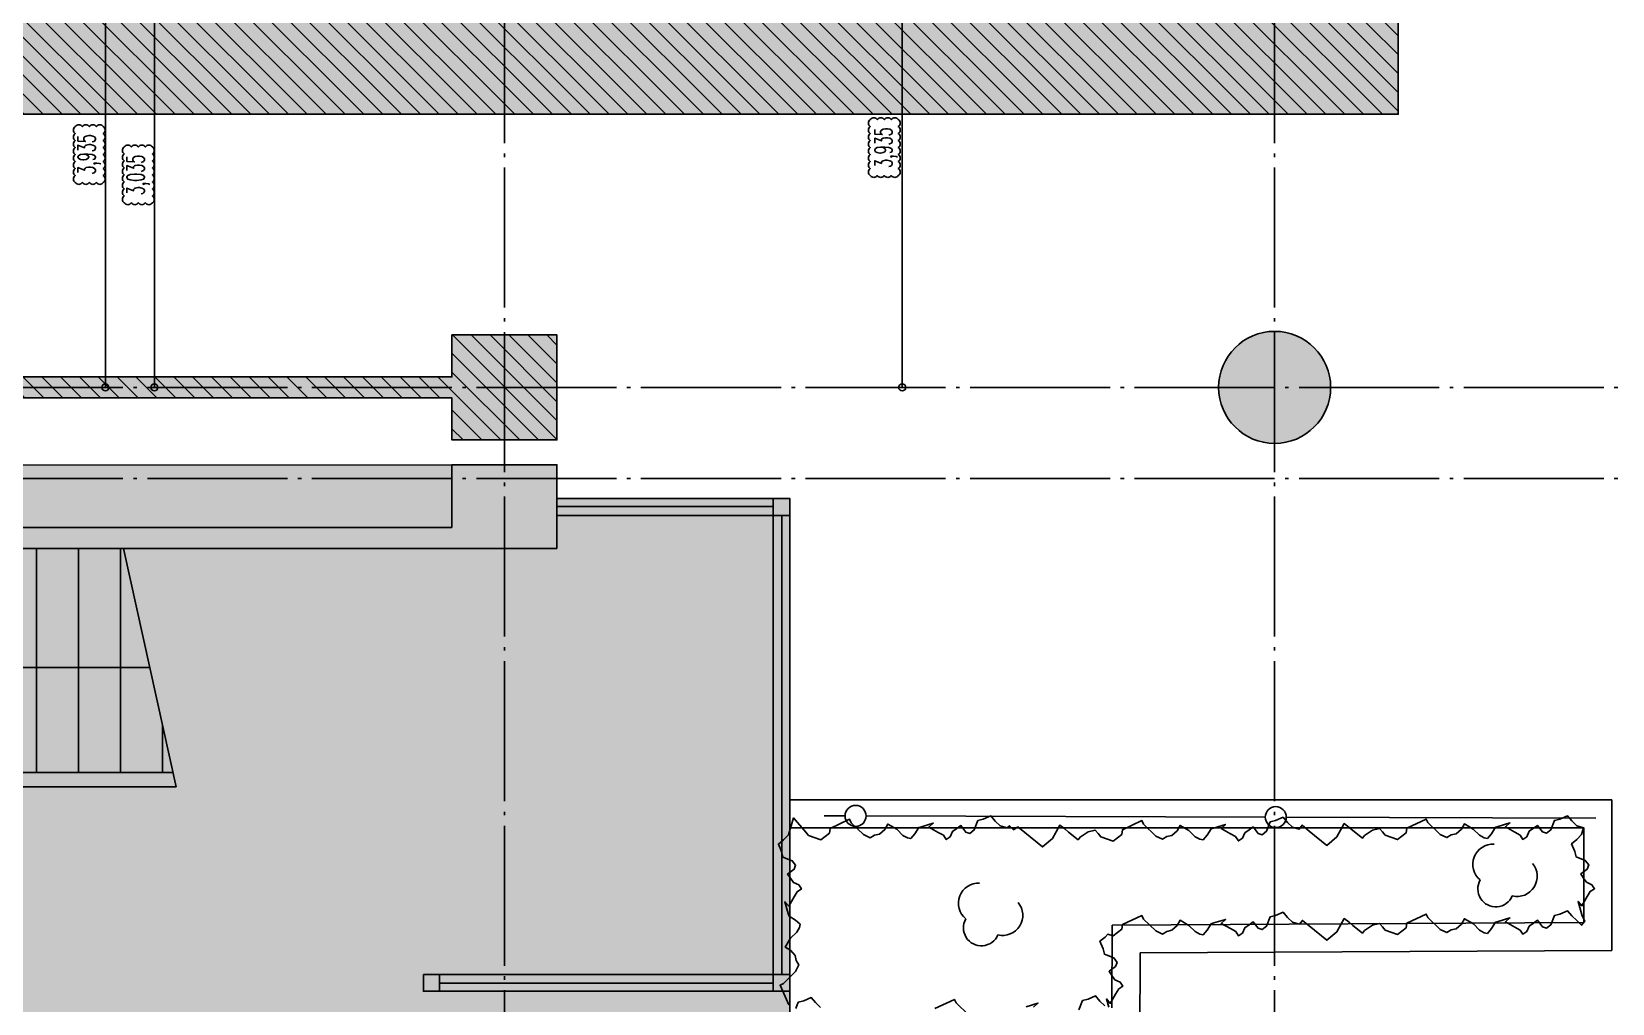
# Model space of a CAD drawing. Header units: millimetres. Extents: x -67913 to 128525, y -54442 to 63422.
# Drawn here: x 101258 to 112546, y -3749 to 3191 of the extents above; entities that cross this region are included whole.
import ezdxf

# ---------------------------------------------------------------- set-up
doc = ezdxf.new("R2010")
doc.units = ezdxf.units.MM
doc.header["$LTSCALE"] = 500
doc.header["$PDMODE"] = 35
doc.linetypes.add('AXIS', pattern=[2.35, 2, -0.15, 0.05, -0.15])
doc.linetypes.add('HIDDEN', pattern=[0.375, 0.25, -0.125])
doc.layers.get('0').update_dxf_attribs({"plot": 0})
for name, color, linetype in [('020KijnSn', 1, 'AXIS'), ('090Gaikou', 5, 'Continuous'), ('143Hatch8', 5, 'Continuous'), ('143Solid8', 253, 'Continuous'), ('153RcSee8', 2, 'Continuous'), ('220Kabe9', 7, 'Continuous'), ('230Kaik9', 7, 'Continuous'), ('270SiagSp', 8, 'Continuous'), ('320Step', 4, 'Continuous'), ('391kigoHor', 10, 'Continuous')]:
    doc.layers.add(name, color=color, linetype=linetype)
doc.layers.add('HOJO', color=211, linetype='Continuous', plot=False)
doc.styles.add('Dim', font='simplex.shx', dxfattribs={"width": 0.6, "bigfont": 'extfont2.shx'})
doc.dimstyles.new('PRO1-50', dxfattribs={"dimscale": 50, "dimtxt": 2.5, "dimasz": 1, "dimexe": 0.5, "dimexo": 0.5, "dimgap": 0.8, "dimtad": 1, "dimdec": 3, "dimdsep": 46, "dimlunit": 6, "dimtxsty": 'Dim', "dimblk": 'ORIGIN', "dimcen": 0, "dimadec": 3, "dimazin": 2, "dimtfac": 1, "dimtdec": 3, "dimtix": 1, "dimtmove": 2, "dimatfit": 3, "dimldrblk": 'ORIGIN', "dimfxl": 0, "dimarcsym": 0})

# ---------------------------------------------------------------- blocks, each defined once
blk = doc.blocks.new('_Origin')
at = {"color": 0, "linetype": 'ByBlock', "lineweight": -2}
blk.add_line((0, 0), (-1, 0), dxfattribs=at)
blk.add_circle((0, 0), 0.5, dxfattribs=at)
blk = doc.blocks.new('*D694')
at = {"layer": '270SiagSp', "color": 0, "lineweight": -2, "transparency": 16777216}
for p, q in [((102860, 4585), (101760, 4585)), ((101785, 700), (101785, 4535))]:
    blk.add_line(p, q, dxfattribs=at)
at = {"layer": 'Defpoints', "color": 0, "transparency": 16777216}
for p in [(101785, 4585), (102885, 4585), (101785, 650)]:
    blk.add_point(p, dxfattribs=at)
at = {"layer": '270SiagSp', "color": 0, "lineweight": -2, "transparency": 16777216, "xscale": 50, "yscale": 50, "zscale": 50}
for p, rotation in [((101785, 4585), 90), ((101785, 650), 270)]:
    blk.add_blockref('_Origin', p, dxfattribs=dict(at, rotation=rotation))
at = {"layer": '270SiagSp', "color": 0, "transparency": 16777216, "insert": (101670, 2313), "char_height": 125, "attachment_point": 5, "rotation": 90, "style": 'Dim'}
blk.add_mtext('3,935', dxfattribs=at)
blk = doc.blocks.new('*D717')
at = {"layer": '270SiagSp', "color": 0, "lineweight": -2, "transparency": 16777216}
for p, q in [((102860, 3685), (102110, 3685)), ((102135, 3635), (102135, 700))]:
    blk.add_line(p, q, dxfattribs=at)
at = {"layer": 'Defpoints', "color": 0, "transparency": 16777216}
for p in [(102885, 3685), (102135, 650), (102135, 650)]:
    blk.add_point(p, dxfattribs=at)
at = {"layer": '270SiagSp', "color": 0, "lineweight": -2, "transparency": 16777216, "xscale": 50, "yscale": 50, "zscale": 50}
for p, rotation in [((102135, 3685), 90), ((102135, 650), 270)]:
    blk.add_blockref('_Origin', p, dxfattribs=dict(at, rotation=rotation))
at = {"layer": '270SiagSp', "color": 0, "transparency": 16777216, "insert": (102020, 2167), "char_height": 125, "attachment_point": 5, "rotation": 90, "style": 'Dim'}
blk.add_mtext('3,035', dxfattribs=at)
blk = doc.blocks.new('*D720')
at = {"layer": '270SiagSp', "color": 0, "lineweight": -2, "transparency": 16777216}
for p, q in [((106750, 4585), (107500, 4585)), ((107475, 700), (107475, 4535))]:
    blk.add_line(p, q, dxfattribs=at)
at = {"layer": 'Defpoints', "color": 0, "transparency": 16777216}
for p in [(106725, 4585), (107475, 4585), (107475, 650)]:
    blk.add_point(p, dxfattribs=at)
at = {"layer": '270SiagSp', "color": 0, "lineweight": -2, "transparency": 16777216, "xscale": 50, "yscale": 50, "zscale": 50}
for p, rotation in [((107475, 4585), 90), ((107475, 650), 270)]:
    blk.add_blockref('_Origin', p, dxfattribs=dict(at, rotation=rotation))
at = {"layer": '270SiagSp', "color": 0, "transparency": 16777216, "insert": (107360, 2362), "char_height": 125, "attachment_point": 5, "rotation": 90, "style": 'Dim'}
blk.add_mtext('3,935', dxfattribs=at)

msp = doc.modelspace()

# ---------------------------------------------------------------- hatches: boundary and pattern name
at = {"layer": '143Hatch8', "linetype": 'Continuous'}
h = msp.add_hatch(dxfattribs=at)
h.set_pattern_fill('ANSI31', scale=30, angle=270)
h.set_pattern_definition([(315, (77134.61, 0), (67.35192, 67.35192), [])])
h.paths.add_polyline_path([(111017.4359, 5550), (111017.4359, 2600), (99234.6088, 2600), (99234.6088, 1025), (99509.6088, 1025), (99509.6088, 725), (104259.6088, 725), (104259.6088, 1025), (105009.6088, 1025), (105009.6088, 275), (104259.6088, 275), (104259.6088, 575), (99509.6088, 575), (99509.6088, 275), (98759.6088, 275), (98759.6088, 1025), (99084.6088, 1025), (99084.6088, 1910), (98934.6088, 1910), (98934.6088, 2010), (99084.6088, 2010), (99084.6088, 3385), (98139.6088, 3385), (98139.6088, 3535), (100034.6088, 3535), (100034.6088, 3685), (100134.6088, 3685), (100134.6088, 3535), (103034.6088, 3535), (103034.6088, 3685), (103134.6088, 3685), (103134.6088, 3535), (103934.6088, 3535), (103934.6088, 3685), (104034.6088, 3685), (104034.6088, 3535), (105234.6088, 3535), (105234.6088, 3685), (105334.6088, 3685), (105334.6088, 3535), (106134.6088, 3535), (106134.6088, 3685), (106234.6088, 3685), (106234.6088, 3535), (109284.6088, 3535), (109284.6088, 3685), (109384.6088, 3685), (109384.6088, 3535), (110134.6088, 3535), (110134.6088, 5550), (109884.6088, 5550), (109884.6088, 5750), (109684.6088, 5750), (109684.6088, 6550), (109884.6088, 6550), (109884.6088, 6750), (110134.6088, 6750), (110134.6088, 7475), (109884.6088, 7475), (109884.6088, 7575), (110134.6088, 7575), (110134.6088, 10225), (109884.6088, 10225), (109884.6088, 10325), (110134.6088, 10325), (110134.6088, 11050), (109884.6088, 11050), (109884.6088, 11250), (109684.6088, 11250), (109684.6088, 12050), (109884.6088, 12050), (109884.6088, 12250), (110134.6088, 12250), (110134.6088, 12990), (110284.6088, 12990), (110284.6088, 12891.0919), (111017.4359, 12890.9266), (111017.4359, 12250), (110384.6088, 12250), (110384.6088, 12050), (110584.6088, 12050), (110584.6088, 11250), (110384.6088, 11250), (110384.6088, 11050), (111017.4359, 11050), (111017.4359, 6750), (110384.6088, 6750), (110384.6088, 6550), (110584.6086, 6550), (110584.6088, 5750), (110384.6088, 5750), (110384.6088, 5550)])
at = {"layer": '143Solid8'}
msp.add_hatch(color=254, dxfattribs=at).paths.add_polyline_path([(82259.6088, 275), (82259.6088, -5069.8575), (82174.3863, -5197.6915), (82175.7285, -5198.5175), (81434.2303, -6310.758), (81408.8337, -6355.2134), (81472.3415, -6450.4784), (82178.7577, -7510.1023), (82259.6088, -7631.3793), (82259.6088, -11436.0199), (82488.4472, -11436.0199), (82488.4472, -12102.8779), (76759.8739, -12102.8779), (76759.8739, -19728.7338), (110515.681, -19728.7338), (110515.5658, -12979.3439), (106673.2587, -12979.3439), (106673.2587, -143.9096), (105009.6088, -143.9096), (105009.6088, 97.433), (99509.6088, 95.636), (99509.6088, 575), (104259.6088, 575), (104259.6088, 275), (105009.6088, 275), (105009.6088, 1025), (104259.6088, 1025), (104259.6088, 725), (99509.6088, 725), (99509.6088, 1025), (99234.6088, 1025), (99234.6088, 2600), (111017.4359, 2600), (111017.4359, 5550), (110384.6088, 5550), (110384.6088, 5750), (110584.6088, 5750), (110584.6088, 6550), (110384.6088, 6550), (110384.6088, 6750), (111017.4359, 6750), (111017.4359, 11050), (110384.6088, 11050), (110384.6088, 11250), (110584.6088, 11250), (110584.6088, 12050), (110384.6088, 12050), (110384.6088, 12250), (111017.4359, 12250), (111017.4359, 12890.9266), (110284.6088, 12891.0919), (110284.6088, 12990), (110134.6088, 12990), (110134.6088, 12250), (109884.6088, 12250), (109884.6088, 12050), (109684.6088, 12050), (109684.6088, 11250), (109884.6088, 11250), (109884.6088, 11050), (110134.6088, 11050), (110134.6088, 10325), (109884.6088, 10325), (109884.6088, 10225), (110134.6088, 10225), (110134.6088, 7575), (109884.6088, 7575), (109884.6088, 7475), (110134.6088, 7475), (110134.6088, 6750), (109884.6088, 6750), (109884.6088, 6550), (109684.6088, 6550), (109684.6088, 5750), (109884.6088, 5750), (109884.6088, 5550), (110134.6088, 5550), (110134.6088, 3535), (109384.6088, 3535), (109384.6088, 3685), (109284.6088, 3685), (109284.6088, 3535), (106234.6088, 3535), (106234.6088, 3685), (106134.6088, 3685), (106134.6088, 3535), (105334.6088, 3535), (105334.6088, 3685), (105234.6088, 3685), (105234.6088, 3535), (104034.6088, 3535), (104034.6088, 3685), (103934.6088, 3685), (103934.6088, 3535), (103134.6088, 3535), (103134.6088, 3685), (103034.6088, 3685), (103034.6088, 3535), (100134.6088, 3535), (100134.6088, 3685), (100034.6088, 3685), (100034.6088, 3535), (98154.6088, 3535), (98154.6088, 3520), (98139.6088, 3520), (98139.6088, 3400), (98139.6088, 3385), (94759.6088, 3385), (94759.6088, 3535), (86064.6088, 3535), (86064.6088, 1025), (84414.6088, 1025), (84414.6088, 425), (83009.6088, 425), (83009.6088, 1025), (82259.6088, 1025), (82259.6088, 425), (77509.6088, 425), (77509.6088, 1025), (77189.6088, 1025), (77189.6088, 5775), (77659.6088, 5775), (77659.6088, 6525), (77189.6088, 6525), (77189.6088, 11275), (77659.6088, 11275), (77659.6088, 12025), (77189.6088, 12025), (77189.6088, 16775), (77659.6088, 16775), (77659.6088, 17525), (77189.6088, 17525), (77189.6088, 22275), (77659.6088, 22275), (77659.6088, 23025), (77189.6088, 23025), (77189.6088, 27775), (77509.6088, 27775), (77509.6088, 28400), (82259.6088, 28400), (82259.6088, 27775), (83009.6088, 27775), (83009.6088, 28550), (76759.6088, 28550), (76759.6088, 27775), (77014.6088, 27775), (77014.6088, 23025), (76759.6088, 23025), (76759.6088, 22275), (77014.6088, 22275), (77014.6088, 17525), (76759.6088, 17525), (76759.6088, 16775), (77014.6088, 16775), (77014.6088, 12025), (76759.6088, 12025), (76759.6088, 11275), (77014.6088, 11275), (77014.6088, 6525), (76759.6088, 6525), (76759.6088, 5775), (77014.6088, 5774.7849), (77014.6088, 1025), (76759.6088, 1025), (76759.6088, 275)])
h = msp.add_hatch(color=254, dxfattribs=at)
edge = h.paths.add_edge_path()
edge.add_arc((110134.6088, 650), 400, 0, 360)

# ---------------------------------------------------------------- linework, layer by layer
at = {"layer": '020KijnSn'}
for p, q in [((104634.6088, 37470), (104634.6088, -23200)), ((110134.6088, 37470), (110134.6088, -23200)), ((114834.6088, 650), (72434.6088, 650)), ((114834.6088, 0), (72434.6088, 0))]:
    msp.add_line(p, q, dxfattribs=at)
at = {"layer": '090Gaikou'}
for p, q in [((106670.153, -2295.9773), (112542.3741, -2294.2219)), ((106670.153, -2295.9773), (112542.3741, -2294.2219)), ((112542.3741, -2294.2219), (112543.0526, -3371.153)), ((112542.3741, -2294.2219), (112543.0526, -3371.153)), ((106917.3814, -2409.4432), (107067.3809, -2409.8776)), ((107217.3802, -2410.3118), (110067.3682, -2418.5626)), ((110217.3678, -2418.997), (112427.9988, -2425.397)), ((106670.2128, -2495.9774), (112342.5002, -2494.2817)), ((106670.2128, -2495.9774), (112342.5002, -2494.2817)), ((112342.5002, -2494.2817), (112342.9272, -3172.214)), ((112342.5002, -2494.2817), (112342.9272, -3172.214)), ((108974.3446, -3190.1219), (108973.1337, -3781.2437)), ((112342.9272, -3172.214), (108974.3446, -3190.1219)), ((112342.9272, -3172.214), (108974.3446, -3190.1219)), ((112543.0526, -3371.153), (109173.9375, -3389.0635)), ((112543.0526, -3371.153), (109173.9375, -3389.0635)), ((109173.9375, -3389.0635), (109172.7245, -3981.1839))]:
    msp.add_line(p, q, dxfattribs=at)
for points in [[(108300.5446, -2487.8871), (108270.4034, -2508.5916), (108240.2629, -2479.8425), (108223.7867, -2495.5125), (108174.6745, -2481.2484), (108138.333, -2447.122), (108107.993, -2410.3793), (108053.9885, -2433.9867), (108015.3692, -2443.7128), (107989.2903, -2510.3543), (107958.5665, -2534.8094), (107928.8961, -2525.3112), (107893.8513, -2478.9104), (107864.5509, -2499.8759), (107834.4384, -2521.4225), (107817.2537, -2559.9391), (107789.1584, -2578.7643), (107769.0547, -2548.7609), (107731.8921, -2527.7041), (107665.0979, -2489.8576), (107696.6079, -2461.5889), (107611.9478, -2487.2638), (107593.512, -2492.8548), (107565.7726, -2538.3471), (107536.6081, -2572.5056), (107512.4285, -2567.3797), (107479.2295, -2549.0692), (107435.6153, -2505.0859), (107372.3596, -2467.9939), (107350.6559, -2506.1178), (107312.6414, -2539.6446), (107276.711, -2547.293), (107246.6019, -2566.1673), (107199.648, -2544.0313), (107111.1792, -2458.845), (107099.7981, -2434.3367), (106960.5735, -2498.9893), (106955.1554, -2532.2552), (106894.1609, -2579.8226), (106806.3506, -2548.8467), (106786.3664, -2525.6762), (106699.0858, -2424.4794), (106662.5162, -2544.9101), (106627.951, -2580.8344), (106590.8425, -2610.726), (106613.7922, -2665.0132), (106623.0485, -2703.7478), (106689.3684, -2730.6342), (106713.4486, -2761.6527), (106703.5907, -2791.2055), (106656.7676, -2825.6842), (106677.3758, -2855.2371), (106698.5551, -2885.6091), (106736.8601, -2903.2603), (106755.3426, -2931.5821), (106725.0973, -2951.32), (106703.5907, -2988.2241), (106664.9357, -3054.5537), (106637.0519, -3022.7027), (106661.6966, -3107.6684), (106667.0633, -3126.1707), (106712.2154, -3154.4606), (106746.0171, -3184.0378), (106740.5979, -3208.1534), (106721.8856, -3241.1275), (106677.3758, -3284.2043), (106639.5183, -3347.0048), (106677.3758, -3369.17), (106710.4383, -3407.5889), (106717.6498, -3443.6096), (106736.157, -3473.9456), (106713.4524, -3520.6273), (106627.1978, -3608.0549), (106602.5531, -3619.1374), (106665.51, -3759.1371)], [(108949.606, -3774.7624), (108932.8081, -3716.8497), (108960.692, -3748.7007), (108999.3469, -3682.371), (109020.8535, -3645.4669), (109051.0989, -3625.7291), (109032.6163, -3597.4072), (108994.3113, -3579.7561), (108973.132, -3549.3841), (108952.5239, -3519.8312), (108999.3469, -3485.3525), (109009.2048, -3455.7997), (108985.1246, -3424.7812), (108918.8048, -3397.8948), (108909.5484, -3359.1602), (108886.5988, -3304.873), (108923.7072, -3274.9814), (108943.8515, -3254.0451), (108981.4803, -3267.319), (109042.4748, -3219.7516), (109047.8929, -3186.4857), (109187.1176, -3121.8331), (109198.4987, -3146.3414), (109286.9674, -3231.5277), (109333.9214, -3253.6637), (109364.0305, -3234.7895), (109399.9609, -3227.141), (109437.9754, -3193.6142), (109459.6791, -3155.4904), (109522.9348, -3192.5823), (109566.549, -3236.5657), (109599.748, -3254.8762), (109623.9276, -3260.002), (109653.0921, -3225.8435), (109680.8315, -3180.3512), (109699.2673, -3174.7602), (109783.9273, -3149.0854), (109752.4173, -3177.354), (109819.2116, -3215.2005), (109856.3742, -3236.2573), (109876.4779, -3266.2607), (109904.5732, -3247.4355), (109921.7579, -3208.9189), (109951.8704, -3187.3723), (109981.1708, -3166.4068), (110016.2156, -3212.8076), (110045.886, -3222.3058), (110076.6097, -3197.8507), (110102.6887, -3131.2092), (110141.3079, -3121.4831), (110195.3124, -3097.8758), (110225.6525, -3134.6184), (110261.994, -3168.7448), (110311.1062, -3183.0089), (110332.8888, -3156.2736), (110381.6737, -3196.0212), (110507.2943, -3298.3708), (110579.2209, -3238.3494), (110632.2992, -3142.9432), (110666.0147, -3170.0565), (110693.5906, -3192.2326), (110761.9882, -3247.2366), (110776.54, -3228.5759), (110832.726, -3190.5426), (110883.5972, -3178.3806), (110904.2943, -3202.3777), (110924.2784, -3225.5482), (111012.0888, -3256.524), (111073.0832, -3208.9567), (111078.5013, -3175.6908), (111217.726, -3111.0381), (111229.1071, -3135.5464), (111317.5759, -3220.7327), (111364.5298, -3242.8687), (111394.6389, -3223.9945), (111430.5693, -3216.346), (111468.5838, -3182.8193), (111490.2875, -3144.6954), (111553.5432, -3181.7873), (111597.1574, -3225.7707), (111630.3564, -3244.0812), (111654.536, -3249.207), (111683.7005, -3215.0486), (111711.4399, -3169.5562), (111729.8757, -3163.9652), (111814.5358, -3138.2904), (111783.0258, -3166.559), (111849.82, -3204.4055), (111886.9826, -3225.4623), (111907.0863, -3255.4657), (111935.1816, -3236.6405), (111952.3663, -3198.1239), (111982.4788, -3176.5773), (112011.7792, -3155.6118), (112046.824, -3202.0126), (112076.4944, -3211.5108), (112107.2181, -3187.0557), (112133.2971, -3120.4142), (112171.9164, -3110.6881), (112225.9209, -3087.0808), (112256.2609, -3123.8235), (112292.6024, -3157.9498), (112325.1523, -3191.3054), (112349.5519, -3161.865), (112330.9751, -3124.4776), (112325.6084, -3105.9752), (112300.9637, -3021.0096), (112328.8476, -3052.8606), (112367.5025, -2986.5309), (112389.0091, -2949.6268), (112419.2545, -2929.889), (112400.7719, -2901.5671), (112362.4669, -2883.9159), (112341.2876, -2853.5439), (112320.6795, -2823.9911), (112367.5025, -2789.5124), (112377.3604, -2759.9595), (112353.2802, -2728.9411), (112286.9604, -2702.0547), (112277.704, -2663.3201), (112254.7543, -2609.0329), (112291.8628, -2579.1413), (112326.428, -2543.2169), (112341.3058, -2494.2217), (112292.3998, -2480.0174), (112256.0583, -2445.8911), (112225.7182, -2409.1484), (112171.7137, -2432.7557), (112133.0944, -2442.4818), (112107.0155, -2509.1234), (112076.2918, -2533.5785), (112046.6213, -2524.0802), (112011.5765, -2477.6794), (111982.2761, -2498.6449), (111952.1636, -2520.1916), (111934.979, -2558.7081), (111906.8836, -2577.5333), (111886.78, -2547.5299), (111849.6174, -2526.4731), (111782.8231, -2488.6266), (111814.3331, -2460.358), (111729.673, -2486.0328), (111711.2372, -2491.6238), (111683.4978, -2537.1162), (111654.3333, -2571.2747), (111630.1537, -2566.1488), (111596.9548, -2547.8383), (111553.3406, -2503.8549), (111490.0848, -2466.763), (111468.3812, -2504.8869), (111430.3666, -2538.4137), (111394.4362, -2546.0621), (111364.3271, -2564.9364), (111317.3732, -2542.8004), (111228.9044, -2457.614), (111217.5234, -2433.1058), (111078.2987, -2497.7584), (111072.8806, -2531.0243), (111011.8861, -2578.5916), (110924.0758, -2547.6158), (110904.0916, -2524.4453), (110883.3945, -2500.4482), (110832.5233, -2512.6102), (110776.3373, -2550.6436), (110761.7855, -2569.3043), (110693.3879, -2514.3002), (110665.812, -2492.1242), (110632.0965, -2465.0108), (110579.0182, -2560.417), (110507.0917, -2620.4385), (110381.4711, -2518.0889), (110331.153, -2477.0921), (110310.9035, -2505.0765), (110261.7913, -2490.8124), (110225.4498, -2456.6861), (110195.1098, -2419.9434), (110141.1053, -2443.5507), (110102.486, -2453.2768), (110076.4071, -2519.9183), (110045.6833, -2544.3734), (110016.0129, -2534.8752), (109980.9681, -2488.4744), (109951.6677, -2509.4399), (109921.5552, -2530.9866), (109904.3705, -2569.5031), (109876.2752, -2588.3283), (109856.1715, -2558.3249), (109819.0089, -2537.2681), (109752.2147, -2499.4216), (109783.7247, -2471.153), (109699.0646, -2496.8278), (109680.6288, -2502.4188), (109652.8894, -2547.9112), (109623.7249, -2582.0696), (109599.5453, -2576.9438), (109566.3463, -2558.6333), (109522.7321, -2514.6499), (109459.4764, -2477.558), (109437.7727, -2515.6819), (109399.7582, -2549.2086), (109363.8278, -2556.8571), (109333.7187, -2575.7314), (109286.7648, -2553.5954), (109198.296, -2468.409), (109186.9149, -2443.9007), (109047.6903, -2508.5534), (109042.2722, -2541.8193), (108981.2777, -2589.3866), (108893.4674, -2558.4108), (108873.4832, -2535.2403), (108852.7861, -2511.2432), (108801.9149, -2523.4052), (108745.7289, -2561.4386), (108731.1771, -2580.0992), (108662.7795, -2525.0952), (108635.2036, -2502.9192), (108601.4881, -2475.8058), (108548.4098, -2571.212), (108476.4833, -2631.2335), (108350.8627, -2528.8839), (108300.5446, -2487.8871)], [(106714.8931, -3786.241), (106732.8952, -3740.2388), (106771.5144, -3730.5127), (106825.5189, -3706.9054), (106855.859, -3743.6481), (106892.2005, -3777.7744)], [(107708.7078, -3784.7204), (107847.9325, -3720.0678), (107859.3136, -3744.5761), (107947.7824, -3829.7624)], [(108737.4246, -3796.0854), (108763.5036, -3729.4439), (108802.1229, -3719.7177), (108856.1274, -3696.1104), (108886.4674, -3732.8531), (108922.8089, -3766.9794)], [(108360.0822, -3772.9948), (108444.7423, -3747.32), (108413.2323, -3775.5886)]]:
    msp.add_lwpolyline(points, dxfattribs=at)
for centre in [(107142.3807, -2410.0945), (110142.3681, -2418.78)]:
    msp.add_circle(centre, 75, dxfattribs=at)
for centre, radius, start, end in [((111693.5491, -2755.8568), 143.6961, 86.91095748, 230.74439486), ((111865.9726, -2841.9646), 143.6961, 256.18079101, 40.0142284), ((108020.2809, -3033.9258), 143.6961, 86.91095748, 230.74439486), ((111713.6661, -2931.2599), 128.2353, 149.99118376, 336.93400212), ((108192.7044, -3120.0335), 143.6961, 256.18079101, 40.0142284), ((108040.3979, -3209.3288), 128.2353, 149.99118376, 336.93400212)]:
    msp.add_arc(centre, radius, start, end, dxfattribs=at)
at = {"layer": '153RcSee8', "color": 4}
for p in [(111017.4359, 5550), (99234.6088, 2600)]:
    msp.add_line(p, (111017.4359, 2600), dxfattribs=at)
at = {"layer": '220Kabe9'}
for p, q in [((104259.6088, 1025), (104259.6088, 725)), ((105009.6088, 1025), (104259.6088, 1025)), ((105009.6088, 1025), (105009.6088, 275)), ((104259.6088, 725), (99509.6088, 725)), ((104259.6088, 575), (99509.6088, 575)), ((104259.6088, 575), (104259.6088, 275)), ((105009.6088, 275), (104259.6088, 275)), ((104259.6088, 97.433), (105009.6088, 97.433)), ((104259.6088, -350), (104259.6088, 97.433)), ((105009.6088, -500), (105009.6088, 97.433)), ((104259.6088, -350), (99509.6088, -350)), ((105009.6088, -500), (98759.6088, -500))]:
    msp.add_line(p, q, dxfattribs=at)
at = {"layer": '220Kabe9', "linetype": 'HIDDEN'}
msp.add_line((106673.2135, -3662.3494), (106673.2135, -9041.6943), dxfattribs=at)
at = {"layer": '220Kabe9'}
msp.add_circle((110134.6088, 650), 400, dxfattribs=at)
at = {"layer": '230Kaik9', "color": 5}
for p, q in [((105015.6368, -143.9096), (106552.5874, -143.9096)), ((105015.6368, -264.5809), (106552.5874, -264.5809)), ((106552.5874, -264.5809), (106552.5874, -3541.7169)), ((106673.2587, -264.5809), (106673.2587, -3541.7169)), ((106552.5874, -3541.7169), (104170.9473, -3541.7169)), ((106552.5874, -3662.3882), (104170.9473, -3662.3882))]:
    msp.add_line(p, q, dxfattribs=at)
at = {"layer": '230Kaik9'}
for p, q in [((105015.6368, -201.0699), (106552.5907, -201.0699)), ((106616.0985, -264.5809), (106616.0985, -3541.7201)), ((106552.5874, -3605.2279), (104170.9473, -3605.2279))]:
    msp.add_line(p, q, dxfattribs=at)
for points in [[(106673.2587, -143.9128), (106673.2587, -264.5809), (106552.5874, -264.5809), (106552.5874, -143.9096), (106673.2587, -143.9096)], [(104055.6088, -3541.9968), (104055.6088, -3662.0032), (104170.6088, -3661.9968), (104170.6088, -3541.9968), (104055.6088, -3542.0032)], [(106552.5874, -3662.3882), (106673.2587, -3662.3882), (106673.2587, -3541.7169), (106552.5874, -3541.7169), (106552.5874, -3662.3914)]]:
    msp.add_lwpolyline(points, dxfattribs=at)
at = {"layer": '320Step'}
for p, q in [((101293.6088, -500), (101293.6088, -2100)), ((101593.6088, -500), (101593.6088, -2100)), ((101893.6088, -500), (101893.6088, -2100)), ((101914.8747, -499.5598), (102290.727, -2201.6308)), ((98893.2665, -1350.5905), (102100.5471, -1350.5905)), ((102193.6088, -1761.8247), (102193.6088, -2100)), ((102268.2849, -2100), (98893.2665, -2100)), ((102290.8086, -2202), (98893.6088, -2202))]:
    msp.add_line(p, q, dxfattribs=at)
at = {"layer": '391kigoHor'}
for points in [[(101770.204, 2512.7324, 0.52056705), (101720.204, 2512.7324, 0.52056705), (101670.204, 2512.7324, 0.52056705), (101620.204, 2512.7324, 0.52056705), (101570.204, 2512.7324, 0.52056705), (101570.204, 2462.7324, 0.52056705), (101570.204, 2412.7324, 0.52056705), (101570.204, 2362.7324, 0.52056705), (101570.204, 2312.7324, 0.52056705), (101570.204, 2262.7324, 0.52056705), (101570.204, 2212.7324, 0.52056705), (101570.204, 2162.7324, 0.52056705), (101570.204, 2112.7324, 0.52056705), (101620.204, 2112.7324, 0.52056705), (101670.204, 2112.7324, 0.52056705), (101720.204, 2112.7324, 0.52056705), (101770.204, 2112.7324, 0.52056705), (101770.204, 2162.7324, 0.52056705), (101770.204, 2212.7324, 0.52056705), (101770.204, 2262.7324, 0.52056705), (101770.204, 2312.7324, 0.52056705), (101770.204, 2362.7324, 0.52056705), (101770.204, 2412.7324, 0.52056705), (101770.204, 2462.7324, 0.52056705)], [(107447.3986, 2562.2981, 0.52056705), (107397.3986, 2562.2981, 0.52056705), (107347.3986, 2562.2981, 0.52056705), (107297.3986, 2562.2981, 0.52056705), (107247.3986, 2562.2981, 0.52056705), (107247.3986, 2512.2981, 0.52056705), (107247.3986, 2462.2981, 0.52056705), (107247.3986, 2412.2981, 0.52056705), (107247.3986, 2362.2981, 0.52056705), (107247.3986, 2312.2981, 0.52056705), (107247.3986, 2262.2981, 0.52056705), (107247.3986, 2212.2981, 0.52056705), (107247.3986, 2162.2981, 0.52056705), (107297.3986, 2162.2981, 0.52056705), (107347.3986, 2162.2981, 0.52056705), (107397.3986, 2162.2981, 0.52056705), (107447.3986, 2162.2981, 0.52056705), (107447.3986, 2212.2981, 0.52056705), (107447.3986, 2262.2981, 0.52056705), (107447.3986, 2312.2981, 0.52056705), (107447.3986, 2362.2981, 0.52056705), (107447.3986, 2412.2981, 0.52056705), (107447.3986, 2462.2981, 0.52056705), (107447.3986, 2512.2981, 0.52056705)], [(102120.204, 2367.5, 0.52056705), (102070.204, 2367.5, 0.52056705), (102020.204, 2367.5, 0.52056705), (101970.204, 2367.5, 0.52056705), (101920.204, 2367.5, 0.52056705), (101920.204, 2317.5, 0.52056705), (101920.204, 2267.5, 0.52056705), (101920.204, 2217.5, 0.52056705), (101920.204, 2167.5, 0.52056705), (101920.204, 2117.5, 0.52056705), (101920.204, 2067.5, 0.52056705), (101920.204, 2017.5, 0.52056705), (101920.204, 1967.5, 0.52056705), (101970.204, 1967.5, 0.52056705), (102020.204, 1967.5, 0.52056705), (102070.204, 1967.5, 0.52056705), (102120.204, 1967.5, 0.52056705), (102120.204, 2017.5, 0.52056705), (102120.204, 2067.5, 0.52056705), (102120.204, 2117.5, 0.52056705), (102120.204, 2167.5, 0.52056705), (102120.204, 2217.5, 0.52056705), (102120.204, 2267.5, 0.52056705), (102120.204, 2317.5, 0.52056705)]]:
    msp.add_lwpolyline(points, format="xyb", close=True, dxfattribs=at)
at = {"layer": 'HOJO'}
for points in [[(99234.6088, 2600), (111017.4359, 2600), (111017.4359, 5550)], [(99509.6088, 575), (104259.6088, 575), (104259.6088, 275), (105009.6088, 275), (105009.6088, 1025), (104259.6088, 1025), (104259.6088, 725), (99509.6088, 725)], [(106673.2587, -12979.3439), (106673.2587, -143.9096), (105009.6088, -143.9096), (105009.6088, 97.433), (99509.6088, 95.636)]]:
    msp.add_lwpolyline(points, dxfattribs=at)

# ---------------------------------------------------------------- dimensions: what is measured, and where the dimension line sits
at = {"layer": '270SiagSp'}
for base, p1, p2, picture, middle in [((101784.6088, 4585), (101784.6088, 650), (102884.6088, 4585), '*D694', (101670.204, 2312.7324)), ((107474.6088, 4585), (107474.6088, 650), (106724.6088, 4585), '*D720', (107360.204, 2362.2981))]:
    dim = msp.add_linear_dim(base=base, p1=p1, p2=p2, angle=90, dimstyle='PRO1-50', dxfattribs=at)
    dim.commit()
    dim.dimension.update_dxf_attribs({"geometry": picture, "text_midpoint": middle, "dimtype": 160})
dim = msp.add_linear_dim(base=(102134.6088, 650), p1=(102884.6088, 3685), p2=(102134.6088, 650), angle=90, dimstyle='PRO1-50', dxfattribs=at)
dim.commit()
dim.dimension.update_dxf_attribs({"geometry": '*D717', "text_midpoint": (102020.204, 2167.5)})

doc.saveas('drawing.dxf')
